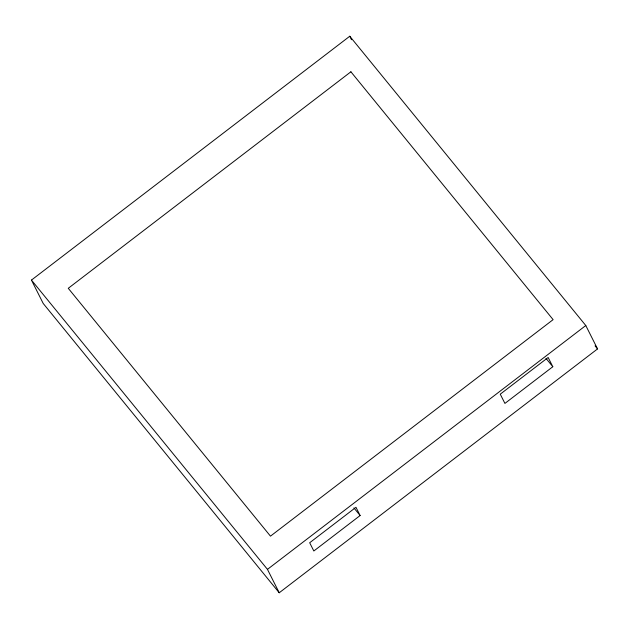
<?xml version="1.0" encoding="UTF-8"?>
<svg xmlns="http://www.w3.org/2000/svg" width="629" height="629" viewBox="0 0 629 629"><rect width="100%" height="100%" fill="white"/><g stroke="black" fill="none" stroke-linecap="round" stroke-linejoin="round"><path stroke-width="0.94" d="M31.45 280.086L349.771 36.238L585.788 325.523L597.55 348.914L279.229 592.762L43.212 303.477L31.45 280.086L267.459 569.371L279.229 592.762M267.459 569.371L585.788 325.523M552.812 366.723L504.914 403.417L500.259 394.171L548.158 357.476L552.812 366.723L545.98 358.357M360.126 515.528L313.832 550.988L309.688 542.748L355.975 507.289L360.126 515.528L353.915 507.918M595.065 345.871L597.55 348.914M349.771 36.238L351.517 39.706M350.896 71.792L68.262 288.302L270.478 536.152L553.111 319.642L350.896 71.792"/></g></svg>
